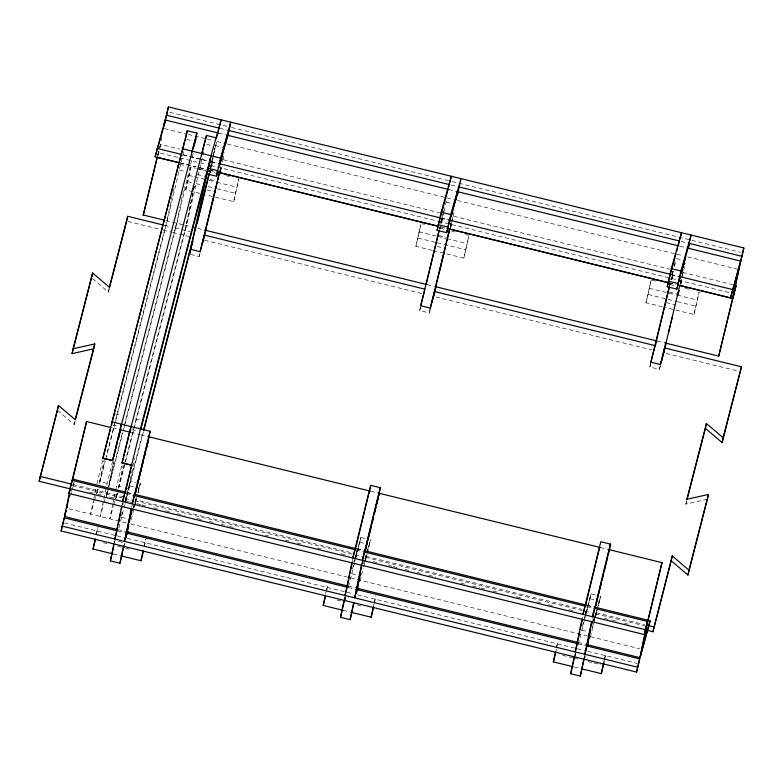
<?xml version="1.0" encoding="UTF-8"?>
<svg xmlns="http://www.w3.org/2000/svg" width="783" height="783" viewBox="0 0 783 783"><rect width="100%" height="100%" fill="white"/><g stroke="black" fill="none" stroke-linecap="round" stroke-linejoin="round"><path stroke-width="0.59" stroke-dasharray="3.92 2.94" d="M57.472 410.282L74.189 424.543L74.992 420.667M92.58 278.67L108.367 292.137L109.17 288.252M157.677 155.093L158.401 151.599M157.54 157.53L158.548 152.685L178.71 157.628M159.575 147.987L160.779 142.163M161.014 140.999L161.738 137.505M160.075 147.312L160.681 144.405L179.659 149.064M93.745 498.996L90.613 514.128L94.175 501.609M93.989 497.831L94.714 494.337M94.949 493.173L95.918 488.523M122.354 433.136L109.258 483.865L99.666 481.506L104.57 457.84M96.338 535.132L97.963 527.302M105.989 488.543L100.204 516.486L103.757 503.958M107.281 492.879L108.269 488.122M108.514 486.928L113.936 460.756M109.258 483.865L113.917 461.373M173.572 188.869L166.955 220.826L106.067 456.734M183.584 151.657L167.288 220.923L115.081 423.163M112.928 503.704L109.796 518.835L113.349 506.317M113.163 502.539L113.887 499.045M114.132 497.88L115.336 492.057M116.873 495.228L117.372 492.85L115.943 498.722M118.35 488.093L123.264 464.916M175.646 228.059L184.269 186.413M199.773 193.342L185.737 189.907L190.886 167.073L195.564 168.228M193.117 153.762L176.88 223.272L123.146 431.433M185.737 189.907L190.886 167.073M114.543 542.521L115.238 539.164M122.305 505.015L122.794 502.686M122.804 505.162L123.244 502.559M125.662 501.463L126.464 497.587L73.259 484.54M125.202 499.946L128.441 488.563L134.813 457.801M125.211 503.4L130.741 481.036L136.066 482.338M194.223 186.471L186.139 225.524L124.634 463.8M185.228 230.408L194.35 186.393M203.727 151.706L186.462 225.631L118.693 488.181M124.556 544.88L124.957 542.932M135.449 502.843L136.056 499.936L354.259 553.434M138.102 492.957L140.323 483.385L138.033 490.912M210.333 167.953L212.545 157.285M212.829 156.385L214.522 148.241M210.48 169.49L211.293 165.614M212.076 162.081L215.697 144.62M210.079 173.503L212.418 162.189L211.195 166.916M216.568 142.173L210.852 166.808M190.612 254.416L199.136 256.511L200.145 251.656M220.415 167.934L219.68 171.487L220.737 166.887M219.876 172.818L220.875 167.963M222.147 162.101L222.871 158.606M220.6 171.33L221.54 166.799M223.018 159.693L224.467 152.695M144.287 546.896L145.912 539.056M233.686 201.662L238.835 178.837L233.686 201.662L205.616 194.781M325.522 594.248L325.992 592.007M326.501 591.566L327.891 584.852M432.275 250.354L415.9 246.342L421.048 223.507L424.562 224.369M415.9 246.342L420.814 224.633M344.706 598.956L345.401 595.599M344.726 600.904L345.528 597.018L348.719 597.801M356.02 556.928L360.894 537.461L366.229 538.773M355.678 558.661L360.894 537.461L354.719 558.651M362.059 563.799L362.539 561.47M362.509 563.672L362.989 561.342M362.558 563.946L363.048 561.568M365.416 560.246L366.826 554.002M367.54 549.627L370.486 539.82L367.344 552.945M430.21 309.402L429.299 312.946L419.708 310.597L420.716 305.742M440.741 223.204L441.964 217.273M440.829 223.292L442.757 213.984M443.922 210.363L441.015 223.243M440.477 228.802L442.581 218.623L441.358 223.351M444.069 211.439L446.486 199.782M429.299 312.946L430.298 308.091M450.333 225.553L450.822 223.184M450.176 226.816L450.9 223.321M450.039 229.253L452.868 217.302M452.065 219.7L452.554 217.371M450.763 227.765L451.938 222.108M453.181 216.128L454.385 210.294M373.471 606.003L373.941 603.771M374.45 603.331L375.84 596.607M433.439 250.638L463.849 258.096L468.997 235.272L465.494 234.411M463.849 258.096L468.772 236.388M555.969 651.358L556.429 649.127M556.664 648.001L558.054 641.287M662.438 306.789L646.063 302.767L651.211 279.942L655.89 281.087M646.063 302.767L651.211 279.942M575.29 655.391L575.691 653.453M586.183 613.363L591.057 593.896L598.515 595.726M578.304 644.292L591.057 593.896L584.235 617.366M584.461 657.74L584.921 655.498M584.881 657.74L585.283 655.802M592.721 620.381L593.211 618.002M595.775 615.712L596.989 610.437M598.349 603.781L600.649 596.255L597.507 609.38M660.372 365.827L659.462 369.38L649.87 367.031L650.879 362.177M672.617 271.339L670.904 279.639L672.675 271.584M673.126 271.456L671.178 279.678M674.329 265.633L675.533 259.819M671.804 279.58L672.744 275.058L671.52 279.785M674.476 266.709L675.68 260.876M659.462 369.38L660.46 364.526M680.339 283.25L680.985 279.619M680.603 283.74L685.272 263.225M682.228 276.135L683.442 270.311M680.926 284.2L682.101 278.542M603.634 662.438L604.104 660.206M603.918 663.123L604.378 660.881M604.613 659.766L606.003 653.042M694.012 314.531L699.16 291.697L694.012 314.531L663.602 307.073M707.509 499.27L685.859 504.125L686.662 500.249M73.064 486.948L74.17 482.181M97.043 492.83L98.149 488.063M106.625 495.179L108.289 488.034M125.534 501.071L127.472 492.732L124.556 502.98M135.126 503.42L136.232 498.654M355.971 556.312L357.635 549.167L354.073 561.685M365.279 559.855L366.669 553.904M585.86 613.941L587.798 605.602L584.881 615.839M595.442 616.29L596.832 610.339M96.926 483.855L102.69 460.365M106.801 485.029L112.566 461.539M115.815 489.727L121.864 465.063M209.364 172.7L209.942 170.351L209.56 172.769M439.429 229.106L440.007 226.757M439.527 229.135L440.105 226.786M439.723 229.204L440.3 226.855M669.592 285.541L670.17 283.192M669.69 285.57L670.268 283.221L669.886 285.638M74.189 424.543L75.099 420.99M108.367 292.137L109.277 288.584M157.804 155.054L160.681 144.405M158.146 155.171L159.37 150.434M99.666 481.506L104.844 461.461M97.072 492.938L98.296 488.21M99.51 483.483L105.313 461.011M105.617 459.827L114.778 424.347M96.368 533.272L97.885 527.36M124.174 426.06L176.547 223.175M106.048 497.655L107.574 491.744M108.798 487.016L122.853 432.588M124.331 464.985L118.85 486.214L124.174 487.515M116.256 497.645L117.489 492.869M121.659 506.405L122.569 502.852M113.887 543.901L114.504 541.542M125.241 487.78L128.441 488.563L143.054 431.942M125.231 502.363L143.553 431.404M118.879 527.918L123.704 509.234M124.008 508.069L124.908 504.565M131.554 507.57L132.161 505.201M219.837 171.526L221.667 164.43M220.18 171.634L221.403 166.906M137.886 492.84L140.323 483.385M123.949 547.787L125.153 543.118M131.182 519.765L136.878 497.694M199.136 256.511L200.056 252.968M144.003 546.211L145.844 539.125M326.521 589.707L328.048 583.795M351.821 562.83L352.732 559.287M441.446 222.049L443.589 213.769M344.05 600.336L344.97 596.793M344.52 601.873L345.724 597.194M348.445 586.692L355.374 559.835M419.708 310.597L420.628 307.044M361.717 564.005L362.323 561.636M450.303 226.776L451.83 220.865M450.342 228.068L452.173 220.972M367.129 552.818L370.486 539.82M360.141 580.869L361.345 576.2M361.648 575.025L363.459 568.018M363.762 566.853L364.663 563.349M364.966 562.184L367.07 554.012M374.166 602.646L375.997 595.56M556.38 647.326L557.907 641.414M581.984 619.265L582.591 616.906M671.608 278.484L673.439 271.388M574.213 656.771L575.133 653.228M574.683 658.307L575.887 653.629M649.87 367.031L650.771 363.527M680.163 284.395L681.993 277.299M584.108 657.935L584.715 655.577M680.809 283.319L682.336 277.407M597.292 609.252L600.649 596.255M590.304 637.303L595.129 618.619M595.374 617.65L597.233 610.446M604.329 659.08L605.856 653.169M685.859 504.125L686.779 500.572M71.488 491.176L74.082 482.074M70.519 496.109L72.144 490.412M94.498 500.474L98.051 487.956M104.08 502.823L105.059 499.407M106.351 494.856L107.643 490.305M113.672 505.172L116.912 493.799M121.326 515.87L122.618 511.309M133.179 507.991L136.085 497.743M133.501 507.599L134.47 504.193M134.793 503.048L136.085 498.497M133.824 507.971L134.47 505.701M353.75 562.067L354.396 559.796M352.458 568.889L355.051 559.776M364.956 558.729L366.248 554.178M363.664 564.034L364.633 560.618M364.956 559.483L366.571 553.796M582.298 626.459L583.589 621.908M583.912 620.762L585.204 616.211M593.504 620.85L594.15 618.58M594.473 617.435L596.411 610.613M593.827 620.469L596.734 610.231M592.212 627.672L594.796 618.57M128.441 488.563L130.741 481.036M169.813 112.331L230.319 127.169M231.504 127.463L450.988 181.274M452.173 181.568L690.645 240.038M691.829 240.332L740.473 252.253M219.7 128.265L227.579 130.203M451.047 184.994L456.978 186.452M681.21 241.428L687.141 242.887M218.692 133.12L227.696 135.332M448.708 189.506L457.859 191.766M680.055 246.234L688.012 248.201M164.41 128.608L186.951 134.138M188.135 134.431L205.929 138.797M207.123 139.08L213.837 140.734M217.028 141.517L226.101 143.739M227.285 144.033L445.586 197.551M446.77 197.845L453.592 199.518M457.448 200.468L675.749 253.986M676.933 254.279L682.864 255.738M687.611 256.902L737.439 269.117M215.002 145.423L224.584 147.772M446.222 202.122L452.623 203.688M676.385 258.556L681.719 259.858M186.442 139.345L192.833 140.911M206.692 144.307L212.017 145.618M223.556 159.82L439.488 212.761M453.719 216.255L669.641 269.195M682.698 272.396L732.526 284.62M183.173 154.838L200.967 159.194M201.29 159.282L207.691 160.848M210.881 161.631L217.576 163.275M441.044 218.066L448.502 219.896M671.207 274.5L679.732 276.585M183.056 154.965L210.343 161.65M211.537 161.944L217.811 163.51M440.849 218.193L448.816 220.121M671.011 274.627L678.792 276.516M179.894 157.921L205.998 164.313M210.744 165.477L437.345 221.041M438.529 221.335L730.392 292.891M180.051 162.884L196.161 166.828M199.352 167.611L205.753 169.187M209.844 170.322L213.211 171.017M669.269 282.839L675.66 284.405M179.738 162.952L195.505 166.838M199.91 167.895L208.405 169.989M209.394 170.224L215.668 171.78M441.093 227.05L445.83 228.215M668.878 282.908L675.846 284.611M179.787 164.283L186.178 165.849M198.97 168.981L205.361 170.557M196.739 168.511L206.095 170.802M207.26 171.095L215.452 173.102M225.974 175.676L229.478 176.537M439.762 228.098L445.605 229.536M451.458 230.965L456.137 232.111M669.925 284.532L675.768 285.971M685.125 288.261L688.639 289.123M179.297 170.019L184.622 171.32M197.414 174.462L204.872 176.292M209.971 179.424L215.296 180.726M439.067 235.595L446.525 237.425M669.23 292.03L676.688 293.86M188.752 175.353L193.43 176.498M194.595 176.782L203.952 179.082M208.992 180.315L215.648 181.95M216.822 182.233L236.701 187.108M418.915 231.788L436.454 236.084M437.628 236.378L445.811 238.384M446.985 238.668L466.864 243.542M649.078 288.222L676.776 295.015M677.148 295.103L697.027 299.977M187.871 181.627L191.385 182.488M196.063 183.633L201.906 185.072M208.121 186.589L215.942 188.507M217.116 188.801L235.82 193.381M418.034 238.061L436.748 242.652M437.217 242.759L465.983 249.816M648.197 294.496L666.91 299.086M668.085 299.37L676.972 301.553M677.432 301.661L696.146 306.251M206.986 190.015L215.511 192.109M437.149 246.449L445.674 248.544M666.245 302.62L675.837 304.978M165.624 220.503L183.613 224.927M184.602 225.152L190.739 226.669M197.659 228.352L205.616 230.319M427.254 284.669L433.948 286.304M657.221 341.036L665.746 343.13M164.205 225.25L170.087 226.698M174.805 227.853L190.112 231.602M127.864 221.432L162.022 229.811M163.197 230.104L171.438 232.12M172.622 232.414L189.104 236.456M204.598 240.254L421.606 293.459M435.945 296.972L651.769 349.893M666.088 353.407L739.269 371.348M115.209 413.894L121.61 415.46M135.459 418.856L140.783 420.168M112.498 424.973L118.889 426.539M131.681 429.671L138.072 431.237M112.683 427.939L118.81 429.456M130.673 432.363L139.971 434.624M140.588 434.79L149.21 436.914M370.555 491.166L379.373 493.349M600.492 547.552L609.536 549.783M129.733 485.881L135.058 487.192M136.125 487.447L139.325 488.23M359.896 542.316L365.221 543.617M590.059 598.75L597.517 600.581M127.042 492.468L135.097 494.464M356.735 548.814L365.26 550.899M586.8 605.21L595.423 607.334M126.924 492.595L132.856 494.053M357.087 549.03L363.018 550.488M587.25 605.465L593.181 606.923M125.867 493.535L133.325 495.365M356.02 549.969L363.478 551.8M586.947 606.59L593.641 608.234M366.219 556.37L582.043 609.291M596.382 612.805L644.526 624.609M72.232 485.48L124.438 498.282M124.859 498.389L133.922 500.611M135.116 500.905L354.601 554.716M355.022 554.824L364.085 557.046M365.279 557.33L594.248 613.481M595.432 613.764L645.261 625.989M89.507 492.076L96.632 493.828M97.816 494.112L102.563 495.277M109.679 497.029L114.426 498.194M125.407 500.885L128.598 501.668M129.665 501.923L132.865 502.715M136.966 503.714L140.529 504.585M141.713 504.878L146.46 506.043M153.576 507.785L158.323 508.95M165.438 510.702L170.185 511.857M177.301 513.609L184.426 515.351M197.473 518.552L202.22 519.716M209.335 521.458L214.082 522.623M221.197 524.365L228.323 526.117M229.507 526.411L234.254 527.566M265.094 535.132L269.841 536.296M285.266 540.074L290.013 541.239M297.129 542.991L301.876 544.156M317.301 547.934L322.048 549.098M341.026 553.747L345.773 554.912M373.06 561.607L377.807 562.771M388.485 565.385L392.038 566.256M393.232 566.549L397.979 567.714M405.095 569.456L409.842 570.621M416.957 572.363L421.704 573.528M428.82 575.28L435.935 577.022M460.854 583.129L465.601 584.294M472.717 586.036L479.832 587.788M481.026 588.072L485.763 589.237M492.889 590.989L497.636 592.154M516.614 596.803L521.361 597.967M536.786 601.745L541.533 602.91M548.648 604.662L553.395 605.817M568.82 609.605L573.557 610.769M604.407 618.325L611.523 620.077M612.717 620.361L617.454 621.526M624.58 623.278L629.326 624.442M121.414 517.279L126.748 518.581M351.577 573.714L356.911 575.016M581.74 630.149L588.131 631.715M69.012 508.833L127.903 523.279M130.702 523.964L639.672 648.755M117.89 529.621L126.836 531.814M348.053 586.056L356.999 588.248M578.216 642.481L587.162 644.683M118.076 531.06L126.963 533.233M348.239 587.495L357.126 589.668M578.001 643.802L587.289 646.102M64.47 522.985L116.667 535.787M117.088 535.885L126.161 538.107M127.345 538.401L346.83 592.222M347.251 592.32L353.652 593.886M357.508 594.835L586.487 650.976M587.671 651.27L637.499 663.485M118.566 541.366L122.823 542.413M103.366 542.736L106.88 543.598M117.558 546.221L121.815 547.268M125.583 548.188L130.262 549.333M337.042 600.032L341.711 601.178M356.921 604.907L361.599 606.052M562.517 655.322L573.048 657.906M574.213 658.19L577.727 659.051M588.248 661.625L592.927 662.78M594.101 663.064L601.119 664.787M113.29 553.972L120.748 555.803M343.091 610.319L350.911 612.237M574.419 667.038L580.272 668.467"/><path stroke-width="1.17" d="M69.893 488.807L39.15 481.271L58.48 405.437L75.188 419.698L94.743 343.933L73.103 348.787L72.095 353.632L93.745 348.787L94.743 343.933M57.678 409.313L58.48 405.437M163.021 224.966L127.688 216.294L109.366 287.283L92.658 273.022L72.095 353.632M586.301 645.838L639.691 658.924L636.55 672.059L61.143 530.972L64.284 517.847L116.902 530.766M594.072 608.332L647.453 621.428L644.311 634.553L68.914 493.466L72.056 480.341L125.437 493.437M64.284 517.847L61.143 530.972M116.902 529.386L64.5 516.526L70.529 487.427M71.047 485.196L72.056 480.341M69.286 495.443L66.633 508.255L67.612 504.839M72.183 481.476L86.58 421.538L68.914 493.466M126.689 221.149L127.688 216.294M164.636 123.538L168.443 106.899L743.85 247.986L740.708 261.111L687.18 247.976M168.443 106.899L163.53 127.14M112.928 553.884L93.04 549.01L95.135 538.939M120.142 429.769L196.905 133.1L187.313 130.751L102.798 458.153L112.595 460.57L120.347 429.828M118.37 439.341L119.848 432.206M119.799 432.979L120.778 428.242M177.986 167.572L178.72 164.019L114.152 413.63M129.733 432.118L206.497 135.449L216.088 137.798M123.9 545.986L119.965 563.231L110.374 560.882L113.887 543.901M121.659 506.405L114.895 539.056L117.029 530.776M113.848 545.878L110.374 560.882M117.244 529.465L117.724 527.135M118.213 524.806L120.866 512.004M121.345 509.674L121.825 507.345M119.965 563.231L123.479 546.25M131.25 508.754L124.487 541.405L126.621 533.125L125.613 537.98M126.836 531.814L131.661 508.529M126.073 537.549L126.963 533.233L125.74 537.97M129.215 522.369L131.867 509.567M130.927 514.627L131.906 509.88M149.21 436.914L150.072 431.218L132.249 503.9L134.382 495.629M190.347 250.276L189.545 254.162L192.902 241.154M424.983 289.191L204.412 235.106L200.145 251.656L190.553 249.307L210.979 155.768L221.188 119.838L219.054 128.109M218.447 131.025L218.858 129.078M206.908 173.875L216.499 176.224L217.664 170.625L208.072 168.276M203.404 239.96L204.412 235.106M227.843 136.369L230.779 122.187L220.571 158.117L217.468 172.054M121.111 555.891L140.999 560.765L143.083 550.694M343.091 610.319L323.203 605.445L325.288 595.364M354.063 602.421L350.128 619.666L340.536 617.307L344.05 600.336M351.821 562.83L345.058 595.481L347.192 587.211M344.236 601.187L340.536 617.307M347.652 584.735L349.58 575.417M350.06 573.087L351.988 563.78M370.711 486.517L369.488 490.902M350.128 619.666L353.642 602.685M361.403 565.189L354.65 597.84L356.784 589.56L355.981 593.445M361.824 564.964L356.999 588.248L359.133 579.968L357.195 588.307L358.164 584.891M356.461 592.907L357.126 589.668L356.206 593.22M359.377 578.803L360.581 572.99M364.545 552.064L362.412 560.334L380.235 487.652L378.796 495.698M447.954 228.107L446.662 232.659L437.071 230.31L441.142 212.203L451.351 176.273L449.217 184.543M448.61 187.46L449.011 185.512M433.567 296.395L434.575 291.54L655.146 345.626M446.662 232.659L450.734 214.552L460.942 178.622L457.526 195.133M351.273 612.326L371.152 617.2L373.246 607.128M373.755 606.688L371.152 617.2M573.254 666.754L553.366 661.88L555.45 651.799M584.226 658.855L580.291 676.101L570.699 673.742L574.213 656.771M581.984 619.265L575.221 651.916L577.355 643.646M574.399 657.622L570.699 673.742M577.815 641.16L579.743 631.852M580.223 629.522L582.151 620.214M580.291 676.101L583.805 659.12M591.566 621.624L584.813 654.275L586.947 645.995M591.977 621.399L587.162 644.683L589.296 636.403L587.358 644.742L588.327 641.326M586.144 649.88L586.545 647.933M589.54 635.238L590.744 629.415M591.948 623.601L592.428 621.271M609.536 549.783L610.397 544.087L592.574 616.769L594.708 608.489M678.117 284.542L676.825 289.093L667.233 286.744L671.305 268.638L681.513 232.708L679.38 240.978M678.773 243.885L679.174 241.947M663.73 352.83L664.738 347.975L741.462 366.787L722.132 442.62L705.414 428.36L706.423 423.515L723.13 437.775L722.132 442.62M676.825 289.093L680.897 270.987L691.105 235.057L687.963 248.182L689.187 243.454M688.414 248.064L689.373 243.405M581.436 668.76L601.315 673.634L603.409 663.563M603.918 663.123L601.315 673.634M636.55 672.059L639.691 658.924M644.311 634.553L647.453 621.428M647.756 620.302L650.125 620.88L639.907 657.612L645.936 628.514L661.987 562.625L648.07 620.234L640.102 657.671L586.516 644.526M647.042 630.325L652.914 631.764L672.245 555.93L688.952 570.181L687.954 575.035L671.237 560.775L672.245 555.93M679.213 285.413L732.8 298.568L718.686 356.118L732.604 298.509L740.561 261.072L730.539 297.853L677.148 284.767M740.708 261.111L743.85 247.986M706.423 423.515L686.867 499.28L708.507 494.425L687.954 575.035M178.867 162.59L155.132 156.776L165.164 119.985L218.545 133.071M163.5 127.13L165.164 119.985M179.385 161.464L185.042 140.255M185.375 139.09L187.313 130.751M196.905 133.1L191.972 151.98M206.497 135.449L201.897 153.155M209.815 161.367L207.877 169.705L210.147 161.738M438.04 226.14L448.072 189.349M447.631 228.489L457.654 191.698L455.716 200.037L457.546 192.941M668.202 282.575L675.964 253.751M677.794 284.924L688.012 248.201M650.125 620.88L640.102 657.671M200.145 251.656L219.436 172.671M434.575 291.54L430.298 308.091L420.716 305.742L439.136 230.28M430.298 308.091L449.589 229.106M664.738 347.975L660.46 364.526L650.879 362.177L669.299 286.715M660.46 364.526L665.638 343.091M157.197 157.422L143.279 215.041L157.197 157.422L178.553 162.658M103.004 458.221L110.755 427.479M111.431 424.709L113.878 414.736M112.595 460.57L121.306 424.161M113.427 458.016L115.16 450.969M115.737 448.62L117.46 441.573M118.037 439.224L119.77 432.177M121.982 462.861L131.769 465.268L121.982 462.861L130.898 426.52M122.177 462.919L129.44 433.302M210.979 155.768L140.48 428.869L122.657 501.551L124.8 493.27M131.838 465.004L125.407 492.086M140.744 429.544L207.495 171.076M143.358 430.767L195.73 227.873L208.973 173.846M197.179 223.272L209.276 173.943M137.015 486.214L134.999 494.435L149.113 436.885M141.048 469.771L137.593 483.865L141.146 469.8M143.348 460.375L141.625 467.422L143.455 460.404M143.925 458.026L145.658 450.979L144.023 458.055M146.235 448.63L147.958 441.583M135.39 493.29L137.113 486.243M146.333 448.659L148.056 441.612M219.534 172.71L205.616 230.319M210.226 211.527L211.381 206.829M211.948 204.48L213.681 197.433M214.258 195.084L215.413 190.386M380.538 487.75L370.643 485.303L352.82 557.985L354.963 549.705M369.194 492.076L355.57 548.521M438.95 231.484L426.187 284.405M364.966 550.801L379.08 493.251L378.698 495.668M365.446 549.695L367.178 542.648M367.756 540.299L368.91 535.601M369.478 533.252L371.211 526.205M371.788 523.856L373.511 516.809M374.088 514.46L375.82 507.413M365.553 549.725L367.276 542.678M367.853 540.329L369.008 535.631M369.576 533.282L371.308 526.235M371.886 523.886L373.608 516.839M374.186 514.49L375.918 507.443M449.696 229.145L435.779 286.754M439.811 270.311L441.534 263.264M442.111 260.915L443.844 253.868M449.031 232.727L449.599 230.378M610.691 544.185L600.806 541.738L582.983 614.42L585.116 606.14M599.357 548.511L585.733 604.956M669.113 287.919L656.35 340.84M595.706 606.159L599.064 592.036M599.739 589.716L601.373 582.64M602.049 580.32L603.673 573.244M604.349 570.924L605.983 563.848M606.659 561.528L607.706 556.801M608.381 554.481L609.243 549.686L595.325 607.305M679.752 285.541L665.942 343.189M668.535 332.618L670.258 325.571M670.835 323.222L672.568 316.175M677.745 295.034L678.9 290.336M73.103 348.787L92.658 273.022M39.15 481.271L57.472 410.282M75.716 418.631L93.441 349.962M109.591 287.4L126.386 222.333M64.5 516.526L66.026 510.614L64.695 516.594L65.351 514.314M93.04 549.01L95.183 540.73M143.857 430.219L192.696 240.988M227.393 136.516L225.553 143.602L227.491 135.263L219.406 163.716M127.14 530.629L128.666 524.718L127.032 531.872L128.001 528.456M127.57 533.771L128.167 531.442M202.454 243.67L203.658 238.991M204.265 236.662L206.066 229.654M140.999 560.765L143.132 552.485M323.203 605.445L325.346 597.165M420.716 305.742L424.68 290.376M357.733 590.206L358.33 587.876M432.04 302.307L436.229 286.089M553.366 661.88L555.509 653.599M650.879 362.177L654.842 346.81M655.293 346.008L656.497 341.339M677.843 295.279L679.067 290.542M587.896 646.641L588.493 644.301M661.273 362.372L666.392 342.523M732.604 298.509L740.767 261.131L730.539 297.853M652.914 631.764L671.237 560.775M687.082 499.388L705.414 428.36M688.952 570.181L708.507 494.425M723.13 437.775L741.462 366.787M155.132 156.776L163.226 128.324M193.548 147.928L196.142 138.826M216.284 138.611L217.909 132.914M207.231 172.74L208.532 168.188M220.062 162.952L225.23 144.747M216.499 176.224L217.791 171.673M219.416 165.986L222.646 154.603M437.071 230.31L438.04 226.894M451.194 215.971L455.393 201.182M449.579 222.421L450.548 219.005M451.194 216.725L452.163 213.309M676.61 251.47L677.579 248.064M667.233 286.744L668.202 283.329M678.44 282.653L679.732 278.092M681.357 272.406L685.556 257.607M679.732 278.856L680.711 275.44M681.357 273.159L682.326 269.744M682.972 267.473L683.941 264.057M166.309 115.179L219.7 128.265M228 130.301L448.669 184.416M458.163 186.736L678.832 240.841M688.326 243.17L741.716 256.266M226.855 135.107L448.855 189.555M457.018 191.541L679.018 245.989M182.204 148.711L220.571 158.117M441.142 212.203L450.734 214.552M671.305 268.638L680.897 270.987M157.07 148.437L180.804 154.251M218.77 163.559L440.623 217.958M448.923 219.994L670.786 274.393M679.086 276.428L732.477 289.524M438.235 224.711L447.827 227.06M668.398 281.146L677.99 283.495M216.832 171.898L437.501 226.003M446.985 228.333L668.848 282.732M218.888 172.554L438.372 226.365M449.05 228.979L668.535 282.8M143.083 214.973L164.44 220.209M192.53 227.09L195.73 227.873M204.774 230.104L426.833 284.562M434.937 286.539L656.996 340.996M665.1 342.974L718.686 356.118M111.715 421.812L150.375 431.316M86.58 421.538L110.501 427.42M119.799 429.681L130.477 432.294M148.271 436.66L370.33 491.117M378.434 493.094L600.492 547.552M608.597 549.529L662.183 562.683M102.798 458.153L112.39 460.502M72.467 479.088L126.053 492.243M134.157 494.21L356.216 548.677M364.32 550.645L586.379 605.112M594.483 607.079L648.07 620.234M133.746 495.473L355.599 549.862M363.909 551.898L585.762 606.296M40.158 476.416L72.075 484.246M649.224 625.754L653.922 626.909M69.912 488.621L645.319 629.698M126.19 531.657L347.065 585.821M356.353 588.092L577.228 642.256M125.975 532.969L347.838 587.367M356.138 589.403L578.001 643.802M62.151 526.117L637.558 667.204M733.945 293.762L732.947 298.617L736.089 285.492L733.945 293.762M378.12 498.017L376.398 505.064L378.218 498.047"/></g></svg>
